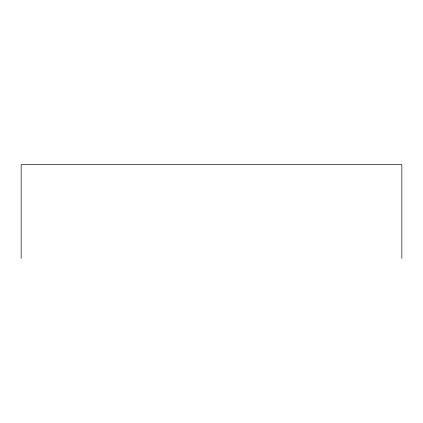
<?xml version="1.0" encoding="UTF-8"?>
<svg xmlns="http://www.w3.org/2000/svg" width="423" height="423" viewBox="0 0 423 423"><rect width="100%" height="100%" fill="white"/><g stroke="black" fill="none" stroke-linecap="round" stroke-linejoin="round"><path stroke-width="0.63" d="M401.85 258.342L401.85 164.658L21.15 164.658L21.15 258.342"/></g></svg>
